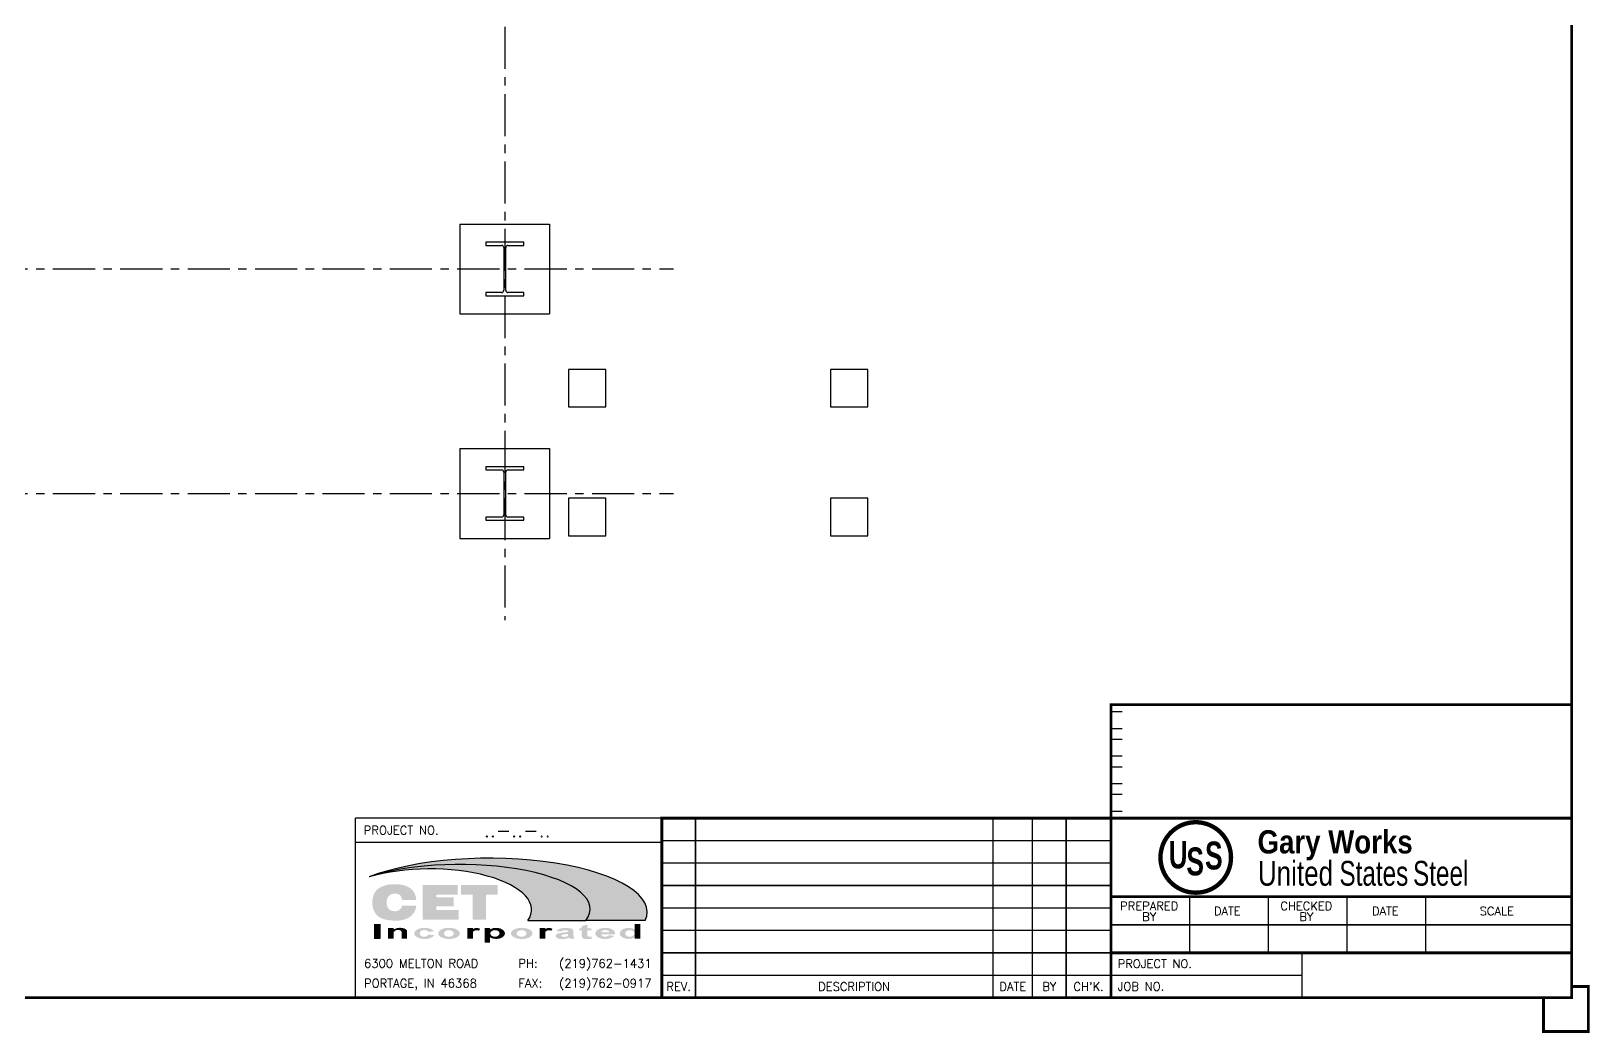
# Model space of a CAD drawing. Header units: inches. Extents: x 4 to 836, y 12 to 568.
# Drawn here: x 419.8 to 836.1, y 11.6 to 279.3 of the extents above; entities that cross this region are included whole.
import ezdxf
from ezdxf.enums import TextEntityAlignment as Align

# ---------------------------------------------------------------- set-up
doc = ezdxf.new("R2010")
doc.units = ezdxf.units.IN
doc.header["$LTSCALE"] = 9
doc.header["$MEASUREMENT"] = 0
doc.linetypes.add('CENTER', pattern=[2, 1.25, -0.25, 0.25, -0.25])
doc.layers.add('BORDER', color=7, linetype='Continuous')
doc.layers.add('CEN', color=9, linetype='CENTER')
doc.styles.add('BORDER1', font='romans.shx')
doc.styles.add('BORDER2', font='ROMANS', dxfattribs={"width": 0.8, "height": 0.12})
doc.styles.add('ROMAND', font='romand.shx', dxfattribs={"height": 4.5})
doc.styles.add('ROMANS', font='romans.shx', dxfattribs={"height": 3})
doc.styles.add('USSLOGO', font='sanss___.ttf')
doc.styles.add('USSLOGOBOLD', font='sanssb__.ttf')

# ---------------------------------------------------------------- blocks, each defined once
blk = doc.blocks.new('USS-GW_border')
at = {"layer": 'BORDER'}
h = blk.add_hatch(dxfattribs=at)
h.set_pattern_fill('DOTS,_O', color=30, scale=0.2170200878199261, angle=45)
h.set_pattern_definition([(45, (21.8006678514847, 1.061168282386351), (-0.0047955117422241, 0.0143865352266722), [0, -0.0135637554887454])])
edge = h.paths.add_edge_path()
edge.add_ellipse((22.25734781061389, 1.860263200070301), major_axis=(1.456011179258809, 0.0033329245651702), ratio=0.3427552719509969, start_angle=-5.2357526886793835, end_angle=160.0759800277217, ccw=False)
edge.add_line((23.66425142322104, 1.734586584520017), (24.32685440254387, 1.734586584520017))
edge.add_ellipse((22.58753382890532, 1.827022983955199), major_axis=(1.7602191065229, 0), ratio=0.3418059827241032, start_angle=356.9578708737749, end_angle=523.5324476662543)
h.paths.add_polyline_path([(22.28718207841729, 2.119485620657405), (22.28718207841728, 2.035665799887425), (22.41778421858611, 2.035665799887425), (22.41778421858611, 1.75667374594843), (22.54327611206921, 1.75667374594843), (22.54327611206921, 2.035665799887425), (22.67387825223802, 2.035665799887425), (22.67387825223802, 2.119485620657405)], flags=17)
h.paths.add_polyline_path([(22.22880646583364, 2.035665799887425), (22.22880646583364, 2.119485620657405), (21.86265433199225, 2.119485620657405), (21.86265433199225, 1.75667374594843), (22.24069979795707, 1.756673745948429), (22.24069979795707, 1.840493566718408), (21.98975544586263, 1.840493566718408), (21.98975544586263, 1.903228665385811), (22.18409674741789, 1.903228665385811), (22.18409674741789, 1.983552349081109), (21.98975544586263, 1.983552349081109), (21.98975544586263, 2.035665799887425)], flags=17)
h.paths.add_polyline_path([(21.60963070726023, 2.021211676193272), (21.61833046863442, 2.008334697701111), (21.62352159019583, 1.997581341592606), (21.62776772440722, 1.984737529361185), (21.62998008984312, 1.974154312376267), (21.76659983657933, 1.974154312376267), (21.76372316988252, 1.994687367785274), (21.75698945690471, 2.017907171291261), (21.74759668468187, 2.038230700086327), (21.73590231338899, 2.055901766432316), (21.7222452662004, 2.071148475911199), (21.706959985108, 2.084175669363919), (21.69038909615859, 2.095168534590956), (21.67289081312102, 2.104300533275845), (21.654808155722, 2.111735021201776), (21.63634871182694, 2.117619670965165), (21.61767772768815, 2.122103150204536), (21.59896108016159, 2.125335669513471), (21.58036677060853, 2.127468585918529), (21.56206392123077, 2.128654606598157), (21.54422197556892, 2.129047711823289), (21.52701468751529, 2.128803010740469), (21.5105918109788, 2.128047754893751), (21.49493506659822, 2.126791959160132), (21.4799648467182, 2.125015974262754), (21.46559560933659, 2.12269979560989), (21.45174042401183, 2.1198229351413), (21.43831112553832, 2.116364058624638), (21.4252187066498, 2.112300694202088), (21.41237766348481, 2.107610485307309), (21.39975397163905, 2.102270152005896), (21.38745619003618, 2.096231701338312), (21.37561368369066, 2.089437020265112), (21.36434979858939, 2.081827244314626), (21.3537842622015, 2.073343181170395), (21.34403244065764, 2.063923556295355), (21.33520547697843, 2.053502661475958), (21.32740581764409, 2.041999069619943), (21.32069180116606, 2.029353096650839), (21.31501961137117, 2.015763621491169), (21.31033856040585, 2.001543650315861), (21.306595035331, 1.987019469502917), (21.30372927306013, 1.972517728700628), (21.30167727943183, 1.958365018605194), (21.30037206830798, 1.944888646705512), (21.29975305588294, 1.932594739596218), (21.30052291027863, 1.920352592650371), (21.30223325761769, 1.906971242844825), (21.30486980896703, 1.892906504910465), (21.30841961603957, 1.878507307062359), (21.31286618194085, 1.864118464929143), (21.31818898759178, 1.850083378483619), (21.32436177118824, 1.836745362749363), (21.33135392896654, 1.824439648116277), (21.33914471199417, 1.813392648844259), (21.34770605157432, 1.803539960165504), (21.35699952791051, 1.7947723517823), (21.36698456673737, 1.786992996749822), (21.37761967706091, 1.780111427620354), (21.38886013153856, 1.774042185228386), (21.40065700528055, 1.768702777188441), (21.41295480248067, 1.764012753741723), (21.42569934308376, 1.759903788932235), (21.43889284950038, 1.7563435077462), (21.45256234985307, 1.753304888351497), (21.46673667045387, 1.750760319359683), (21.48144375116471, 1.748682258471753), (21.4967107829739, 1.747043059326172), (21.51256437001796, 1.745814860438829), (21.52902487040511, 1.744969826923762), (21.54606502202262, 1.744517419494177), (21.56355994914523, 1.744613884653117), (21.58138361763345, 1.745449928833682), (21.59941566494332, 1.74721469178772), (21.61753658919868, 1.750095889942302), (21.6356290066665, 1.754280119998886), (21.653578922019, 1.7599536983959), (21.67127661319102, 1.767304152546622), (21.68856666550815, 1.776496159054969), (21.70510596133384, 1.787596110430668), (21.72050713432398, 1.800643227005987), (21.73439192002855, 1.815679191770601), (21.74639164008225, 1.832754100738315), (21.75614331940995, 1.851932624311882), (21.76328119307583, 1.873296968584323), (21.7663790267657, 1.890967271382217), (21.62935485271733, 1.890967271382217), (21.62609865881388, 1.880814212520681), (21.61655964854584, 1.864074463935824), (21.604360175818, 1.850160317971668), (21.59023665291416, 1.839488858136902), (21.57513133422919, 1.832540806221519), (21.55942382750735, 1.828850355684089), (21.5437892438938, 1.827769768689906), (21.52858282970858, 1.828582125446604), (21.51373676585282, 1.830708419527745), (21.5002413631044, 1.83394589348621), (21.48780593821327, 1.838529463706445), (21.47668116369079, 1.844626689778945), (21.46725522476773, 1.852282539774005), (21.45940478894173, 1.861407227156423), (21.45306589501011, 1.871563260820365), (21.44798975024319, 1.88249461036636), (21.44389371091774, 1.89413731482251), (21.44083612879637, 1.906158465836612), (21.43880592331119, 1.918735247775941), (21.43785406677492, 1.931874611734695), (21.43803986675711, 1.945640006937582), (21.43951102097719, 1.959658851629182), (21.44246652525004, 1.973660624887288), (21.44710528702551, 1.98726156625482), (21.45355974783162, 1.999984833034479), (21.46177325899048, 2.011682185932134), (21.47135284432662, 2.021878081540186), (21.48198876668229, 2.030241851159946), (21.49321375683339, 2.036368352974825), (21.50497098658824, 2.040534878815528), (21.51692935296364, 2.043103030594126), (21.52908395635403, 2.044541908946595), (21.54202301301417, 2.045274491552426), (21.5545487214982, 2.044983525046698), (21.56761254861718, 2.043152812504619), (21.58130097561183, 2.039195348683557), (21.59581714294735, 2.032357200978618)], flags=17)
h = blk.add_hatch(color=7, dxfattribs=at)
edge = h.paths.add_edge_path()
edge.add_ellipse((22.25734781061389, 1.860263200070301), major_axis=(1.456011179258809, 0.0033329245651702), ratio=0.3427552719509969, start_angle=-5.235752688679442, end_angle=160.0759800277217)
edge.add_ellipse((21.93039423208935, 1.855335218453945), major_axis=(-1.131411182812032, 0), ratio=0.4020102063356733, start_angle=173.6833057680166, end_angle=331.55563110578277, ccw=False)
edge.add_line((23.02120762918943, 1.734586584520017), (23.66425142322103, 1.734586584520015))
h = blk.add_hatch(color=7, dxfattribs=at)
h.paths.add_polyline_path([(21.52668821346963, 2.13965046956265), (21.5099085923738, 2.138878807734086), (21.49386173307325, 2.137591721673425), (21.47846162993796, 2.135764737781037), (21.46362821168473, 2.133373737772144), (21.44928279546977, 2.130395086830499), (21.43534793321321, 2.126805996311943), (21.42174701889603, 2.122584815197803), (21.40839994309432, 2.117709777177908), (21.39524526389668, 2.112144814705207), (21.38235954394271, 2.105817674837955), (21.36986868675087, 2.098651000109373), (21.3579046148672, 2.090568184484786), (21.34660286935558, 2.081492949774471), (21.33610335261822, 2.071351100009203), (21.32655019016752, 2.060072872896322), (21.31809620405616, 2.047604225021765), (21.31087187812561, 2.033997074855153), (21.30484406618162, 2.019555597464172), (21.29992004753029, 2.004597545563596), (21.29601002656323, 1.989427391665147), (21.29303035781943, 1.974349245009871), (21.29090162691288, 1.959667273791531), (21.2895474114342, 1.945684929410648), (21.28888488664155, 1.93252684416227), (21.28971520870955, 1.919323146390521), (21.29150984978357, 1.905282302499688), (21.29426097345303, 1.89060637614413), (21.29795940266135, 1.875604317494167), (21.30259950895932, 1.860589189306549), (21.30817968608232, 1.845875469994014), (21.31470407049078, 1.83177772291829), (21.32218114060472, 1.818618596074844), (21.33059366253126, 1.806689997464379), (21.33986829221482, 1.796016429615853), (21.34992617921773, 1.786527664463374), (21.36069062757121, 1.778141070588024), (21.37208585803516, 1.770767657073894), (21.38403932771803, 1.764313424722821), (21.39648269127541, 1.758681407556636), (21.40935417427946, 1.75377259697043), (21.42261918495882, 1.749495827506832), (21.43630072270706, 1.745803850567336), (21.4504254796135, 1.74266403132202), (21.4650183495779, 1.740044324497343), (21.48010511295009, 1.737912615730282), (21.49571229895363, 1.736236894720353), (21.5118670236637, 1.734985366289655), (21.52860264918403, 1.734126208662138), (21.54595091428734, 1.733665620974938), (21.56384419715223, 1.733764282624877), (21.58216679081979, 1.734623729591065), (21.60079731673558, 1.736447064533876), (21.61961353567732, 1.739438813438467), (21.63849109027963, 1.743804622015583), (21.6573022347719, 1.749750416239035), (21.67591495012095, 1.757480911107761), (21.69415157104507, 1.767176147140035), (21.71165677979471, 1.778924347788356), (21.72802816847007, 1.792793383392587), (21.74285422727744, 1.808848661635214), (21.75571386033825, 1.827147177174645), (21.7661802684839, 1.847731350280289), (21.77382944240632, 1.870626065531301), (21.77818243517241, 1.895455900814336), (21.77929784217594, 1.901818275773214), (21.62143949477976, 1.901818275773214), (21.61742983892761, 1.889315865570283), (21.61393219682871, 1.881380442035866), (21.60973313493146, 1.874011622999416), (21.60491808041692, 1.867256081651842), (21.59957464544267, 1.86116161053492), (21.59379292270249, 1.855776081381171), (21.58766552299143, 1.851146337063607), (21.58128236565391, 1.84731399533995), (21.57470220054048, 1.84428729131778), (21.56794487913753, 1.841998834430978), (21.56104099023683, 1.840376778113881), (21.5540322684794, 1.839354607770325), (21.54696623185532, 1.838866237407221), (21.5398945139296, 1.838844310119984), (21.53287111135247, 1.839219514193016), (21.52595662669078, 1.839919988909315), (21.5192301060934, 1.840883379682242), (21.51275292934766, 1.842103307973172), (21.50655942622913, 1.843589095795268), (21.50067786453373, 1.845349641394985), (21.4951355364763, 1.847392486738613), (21.48995797814066, 1.849723874789113), (21.4851679519708, 1.852349174959613), (21.48077994462635, 1.855276836294162), (21.47677988334482, 1.858525729522993), (21.47312433194711, 1.862098520100037), (21.46978296387698, 1.865982245761268), (21.46673348960338, 1.870159022500295), (21.46395646152777, 1.874608314589023), (21.46143394832196, 1.879306758658972), (21.45914846035175, 1.884228499277651), (21.45708335159508, 1.889342992674762), (21.45522952378186, 1.894612368192618), (21.45359440357379, 1.90001821832131), (21.45218515500006, 1.905558802105667), (21.45100806998441, 1.911235327013806), (21.45006959455199, 1.917049024669168), (21.44937633046017, 1.923001119328773), (21.4489350302928, 1.929092797321358), (21.44875261902595, 1.935324070213982), (21.4488384379561, 1.941682152037174), (21.44921095849397, 1.948122366598243), (21.44989030450955, 1.954595954583822), (21.45089591649291, 1.961055434749461), (21.45224647093997, 1.967453719236615), (21.45395982991004, 1.973744323074825), (21.45605304919811, 1.979881683470699), (21.45854398241722, 1.985825112228186), (21.46144769633998, 1.99154901822138), (21.46474272909108, 1.997028470039587), (21.46839096245727, 2.002224137557612), (21.4723511028729, 2.007093599025684), (21.47658047193198, 2.011595067920289), (21.48103499140987, 2.015687674289841), (21.48566916893427, 2.019331852189501), (21.49044022721167, 2.0224925895144), (21.49533035960346, 2.025161581163382), (21.50035195381042, 2.027385765714267), (21.50551015084516, 2.029213727035498), (21.51080323680965, 2.030688986860193), (21.51622603812691, 2.031853575434479), (21.52177028744207, 2.032749333327761), (21.52742538500688, 2.033418791409257), (21.53317066464062, 2.033904907499715), (21.53895465002779, 2.034232384780193), (21.54474241032737, 2.034357389529965), (21.55053933338601, 2.034222729646376), (21.55636173637139, 2.033772423459237), (21.5622286972934, 2.032950250994308), (21.56816204961785, 2.03169855246994), (21.5741856758967, 2.029957060691566), (21.58031031655109, 2.02766732487087), (21.58646928036941, 2.024766014674744), (21.59250649062544, 2.021085768168692), (21.59831592093153, 2.01639840812179), (21.60381342938253, 2.010439033046231), (21.6088997519328, 2.002910497116693), (21.61344149199482, 1.993502328253518), (21.61727213124506, 1.981915315500947), (21.62116287280118, 1.963303307985271), (21.77907703236231, 1.963303307985271), (21.77821146250602, 1.969481567649253), (21.77436135023496, 1.996962877416629), (21.76718297413952, 2.021716008857981), (21.75710068488158, 2.043531474110688), (21.74451379012763, 2.062551209906349), (21.72984013454486, 2.078932859656452), (21.71350204398286, 2.09285733151357), (21.69591366023636, 2.104525186670697), (21.67747353737804, 2.114148712437756), (21.65852527206148, 2.121939085644789), (21.63926728695683, 2.128078300787655), (21.61987019488623, 2.132736140939851), (21.60050397806803, 2.136080846219843), (21.58133649421541, 2.138279510313084), (21.56253448020089, 2.139497876753177), (21.54426435155829, 2.139900415981202)])
h.paths.add_polyline_path([(21.5270146875153, 2.128803010740469), (21.54422197556892, 2.129047711823289), (21.56206392123078, 2.128654606598157), (21.58036677060854, 2.127468585918529), (21.59896108016162, 2.125335669513468), (21.61767772768816, 2.122103150204537), (21.63634871182694, 2.117619670965164), (21.654808155722, 2.111735021201779), (21.67289081312103, 2.104300533275845), (21.6903890961586, 2.095168534590956), (21.70695998510803, 2.084175669363914), (21.72224526620041, 2.071148475911195), (21.735902313389, 2.055901766432305), (21.74759668468187, 2.038230700086326), (21.75698945690472, 2.017907171291255), (21.76372316988253, 1.994687367785268), (21.76659983657933, 1.974154312376267), (21.62998008984312, 1.974154312376267), (21.62776772440722, 1.984737529361173), (21.62352159019583, 1.997581341592593), (21.61833046863442, 2.0083346977011), (21.61234541970738, 2.017193486234858), (21.60575062513503, 2.024342334618282), (21.59876439917956, 2.029979196530182), (21.59162017824368, 2.034334269986768), (21.58452951424763, 2.037674477261198), (21.57759742428059, 2.040266083137457), (21.5707923729768, 2.042233492858513), (21.5641037721108, 2.043644518426557), (21.55753417558795, 2.044565155437537), (21.55108408822749, 2.045064006900295), (21.54475125939269, 2.045211115631093), (21.5385306776047, 2.045076762750249), (21.53240640206346, 2.044730018945608), (21.52632982971802, 2.044215871718623), (21.52026643778925, 2.043498079199308), (21.51422017006921, 2.04252121258902), (21.50820503678268, 2.041229416137619), (21.50223738054766, 2.039566143795128), (21.49633663776001, 2.037475039188294), (21.49052570449472, 2.03490123743088), (21.48483433173723, 2.031794935771943), (21.47930854087815, 2.028134202156399), (21.47400025383625, 2.0239599247962), (21.46894544559222, 2.019315800885901), (21.46417737604811, 2.014240973780339), (21.45973071925353, 2.008773282827397), (21.4556415490767, 2.002949650803109), (21.45194732422631, 1.996806365257186), (21.44868867876332, 1.990382805364037), (21.4459023946795, 1.983734662080511), (21.44357974898551, 1.97692461892016), (21.44169429712518, 1.970002175394581), (21.44021879672431, 1.963011956417386), (21.43912681167314, 1.955997664726401), (21.43839272029834, 1.949002400169983), (21.43799166492083, 1.942068869211442), (21.43789947124142, 1.935238500244707), (21.43809550797897, 1.928541773503764), (21.43857079564738, 1.921980934320014), (21.43931913391746, 1.915555994281088), (21.44033415006779, 1.909268139735852), (21.44160932055052, 1.903118594961273), (21.44313796608545, 1.897108591601612), (21.44491325329115, 1.891239337144408), (21.44692922089147, 1.885509090655187), (21.44919028768984, 1.879909283297299), (21.45172481734551, 1.87445123769909), (21.45456374321268, 1.869163442029704), (21.45773715503362, 1.864079072795798), (21.46127470085623, 1.859233798568432), (21.46520451245844, 1.854666115558652), (21.46955187968532, 1.850417171699474), (21.47433405535713, 1.846533036666119), (21.47953850253736, 1.843060649867018), (21.48511532717187, 1.840004124047604), (21.49102651449471, 1.837342392282282), (21.49724232552465, 1.835051308014482), (21.50373579492013, 1.833107598237527), (21.5104817134706, 1.831489288948043), (21.51745584754659, 1.830175762422832), (21.52464002549834, 1.829146824705398), (21.53203437544454, 1.828397737038823), (21.53962169089253, 1.827992407623598), (21.54735757152436, 1.828016394281216), (21.55519101110548, 1.828557803834569), (21.56306864031606, 1.829706697917578), (21.57093297426145, 1.831554409075641), (21.57872074469783, 1.834191841251091), (21.58635753753219, 1.837704566416763), (21.59374615438763, 1.842140569347284), (21.6007801073373, 1.847455287699989), (21.60737203096971, 1.853595498584704), (21.61343725132406, 1.860513204226375), (21.61888857633818, 1.868161435709687), (21.62363633341377, 1.876493144928369), (21.62758866497597, 1.885460164425387), (21.62935485271733, 1.890967271382217), (21.76637902676571, 1.890967271382217), (21.76328119307584, 1.87329696858431), (21.75614331940995, 1.851932624311894), (21.74639164008225, 1.832754100738321), (21.73439192002855, 1.815679191770597), (21.72050713432397, 1.800643227005961), (21.70510596133384, 1.787596110430666), (21.68856666550815, 1.776496159054973), (21.67127661319101, 1.76730415254662), (21.65357892201902, 1.759953698395901), (21.6356290066665, 1.754280119998886), (21.61753658919866, 1.750095889942299), (21.59941566494331, 1.747214691787719), (21.58138361763345, 1.745449928833682), (21.56355994914523, 1.744613884653117), (21.54606502202261, 1.744517419494177), (21.52902487040509, 1.744969826923762), (21.51256437001795, 1.745814860438829), (21.49671078297389, 1.747043059326173), (21.4814437511647, 1.748682258471755), (21.46673667045385, 1.750760319359683), (21.45256234985311, 1.753304888351495), (21.43889284950039, 1.756343507746198), (21.42569934308375, 1.75990378893224), (21.41295480248068, 1.764012753741717), (21.40065700528056, 1.768702777188442), (21.38886013153856, 1.774042185228388), (21.37761967706092, 1.780111427620361), (21.36698456673737, 1.786992996749808), (21.35699952791051, 1.794772351782278), (21.34770605157431, 1.803539960165504), (21.33914471199418, 1.813392648844253), (21.33135392896654, 1.824439648116269), (21.32436177118825, 1.836745362749338), (21.31818898759177, 1.850083378483607), (21.31286618194085, 1.864118464929154), (21.3084196160396, 1.878507307062296), (21.30486980896705, 1.892906504910446), (21.3022332576177, 1.906971242844775), (21.30052291027862, 1.920352592650343), (21.29975305588294, 1.932594739596172), (21.30037206830797, 1.944888646705408), (21.30167727943181, 1.958365018605221), (21.30372927306015, 1.972517728700641), (21.30659503533097, 1.987019469502779), (21.31033856040585, 2.001543650315905), (21.31501961137118, 2.015763621491159), (21.32069180116605, 2.029353096650827), (21.32740581764409, 2.041999069619946), (21.33520547697843, 2.053502661475938), (21.34403244065765, 2.063923556295372), (21.3537842622015, 2.073343181170415), (21.36434979858941, 2.08182724431464), (21.37561368369067, 2.089437020265099), (21.38745619003614, 2.096231701338308), (21.39975397163906, 2.102270152005897), (21.41237766348481, 2.107610485307317), (21.4252187066498, 2.112300694202084), (21.43831112553829, 2.116364058624627), (21.45174042401182, 2.1198229351413), (21.46559560933659, 2.12269979560989), (21.47996484671819, 2.125015974262753), (21.49493506659822, 2.126791959160132), (21.5105918109788, 2.128047754893751)], flags=16)
h = blk.add_hatch(color=7, dxfattribs=at)
h.paths.add_polyline_path([(22.23965747022463, 2.024814795496427), (22.23965747022463, 2.130336625048399), (21.85180332760126, 2.130336625048399), (21.85180332760126, 1.745822741557432), (22.25155080234806, 1.745822741557431), (22.25155080234806, 1.851344571109405), (22.00060645025363, 1.851344571109404), (22.00060645025363, 1.892377660994814), (22.19494775180889, 1.892377660994814), (22.19494775180889, 1.994403353472106), (22.00060645025364, 1.994403353472106), (22.00060645025363, 2.024814795496427)])
h.paths.add_polyline_path([(21.98975544586263, 2.035665799887425), (21.98975544586264, 1.983552349081109), (22.1840967474179, 1.983552349081109), (22.18409674741789, 1.903228665385811), (21.98975544586263, 1.903228665385811), (21.98975544586263, 1.840493566718408), (22.24069979795707, 1.840493566718408), (22.24069979795707, 1.75667374594843), (21.86265433199225, 1.756673745948429), (21.86265433199225, 2.119485620657405), (22.22880646583364, 2.119485620657405), (22.22880646583364, 2.035665799887425)], flags=16)
h = blk.add_hatch(color=7, dxfattribs=at)
h.paths.add_polyline_path([(22.4069332141951, 2.024814795496427), (22.40693321419511, 1.745822741557431), (22.5541271164602, 1.745822741557431), (22.5541271164602, 2.024814795496427), (22.68472925662901, 2.024814795496427), (22.68472925662901, 2.130336625048399), (22.27633107402629, 2.130336625048399), (22.27633107402629, 2.024814795496427)])
h.paths.add_polyline_path([(22.28718207841729, 2.035665799887425), (22.28718207841729, 2.119485620657405), (22.67387825223801, 2.119485620657405), (22.67387825223802, 2.035665799887425), (22.54327611206921, 2.035665799887425), (22.54327611206921, 1.75667374594843), (22.41778421858611, 1.756673745948429), (22.41778421858611, 2.035665799887425)], flags=16)
h = blk.add_hatch(color=7, dxfattribs=at)
h.dxf.hatch_style = 1
edge = h.paths.add_edge_path()
edge.add_line((21.61490253771976, 1.532904496956303), (21.67641182292606, 1.532904496956303))
edge.add_line((21.67641182292606, 1.532904496956303), (21.67641182292606, 1.61628669066689))
edge.add_ellipse((21.58701038812564, 1.616286690666889), major_axis=(0.0894014348004163, 0), ratio=0.4420307796286254, start_angle=0, end_angle=41.76731606494763)
edge.add_arc((21.59870553914033, 1.505857184508639), 0.1485032332385697, 79.14666232531664, 122.0283828850357)
edge.add_line((21.51994843825094, 1.631756069896117), (21.5246319423563, 1.599364252783085))
edge.add_arc((21.57214185136636, 1.577891993101948), 0.0521368333326684, 89.03973170543122, 155.6792539130458, ccw=False)
edge.add_ellipse((21.57532229163205, 1.609746757081861), major_axis=(-0.0395802460877121, 1e-16), ratio=0.5131161989593587, start_angle=180.0000000000002, end_angle=276.49068306751036, ccw=False)
edge.add_line((21.61490253771976, 1.609746757081861), (21.61490253771976, 1.532904496956304))
h = blk.add_hatch(color=7, dxfattribs=at)
h.dxf.hatch_style = 1
edge = h.paths.add_edge_path()
edge.add_ellipse((22.14386553248015, 1.59169081431415), major_axis=(-0.1200320744988034, 0), ratio=0.5164906499494111, start_angle=0, end_angle=360)
edge = h.paths.add_edge_path(flags=16)
edge.add_ellipse((22.14157211730314, 1.591111417181209), major_axis=(-0.0552176230434574, 0), ratio=0.6663033454477487, start_angle=0, end_angle=360)
edge = h.paths.add_edge_path()
edge.add_ellipse((21.86686090551275, 1.592137120446059), major_axis=(-0.0495299220212553, 0), ratio=0.781838147381472, start_angle=202.7672418364374, end_angle=522.1632484384988, ccw=False)
edge.add_line((21.91050084906779, 1.610452311132323), (21.9777104536165, 1.614985709762233))
edge.add_ellipse((21.87095029456819, 1.59169081431415), major_axis=(-0.1152021288853192, 0), ratio=0.5381449524633175, start_angle=192.3089224857969, end_angle=530.2375981473728)
edge.add_line((21.98068058323103, 1.572811248582144), (21.91266345500756, 1.57739911601522))
h = blk.add_hatch(color=7, dxfattribs=at)
h.dxf.hatch_style = 1
edge = h.paths.add_edge_path()
edge.add_ellipse((22.66790951433627, 1.59169081431415), major_axis=(-0.0982619433874894, 0), ratio=0.6309201918405809, start_angle=3.365536123201454, end_angle=356.6344638767985)
edge.add_line((22.5700716539962, 1.597444398369952), (22.5700716539962, 1.585937230258342))
edge = h.paths.add_edge_path(flags=16)
edge.add_ellipse((22.65449097613338, 1.591111417181209), major_axis=(-0.051594762825677, 0), ratio=0.7130895646489602, start_angle=0, end_angle=360)
h = blk.add_hatch(color=7, dxfattribs=at)
h.dxf.hatch_style = 1
edge = h.paths.add_edge_path()
edge.add_ellipse((22.95241485903034, 1.59169081431415), major_axis=(-0.1200320744988034, 0), ratio=0.5164906499494111, start_angle=0, end_angle=360)
edge = h.paths.add_edge_path(flags=16)
edge.add_ellipse((22.95012144385332, 1.591111417181209), major_axis=(-0.0552176230434574, 0), ratio=0.6663033454477487, start_angle=0, end_angle=360)
h = blk.add_hatch(color=7, dxfattribs=at)
h.dxf.hatch_style = 1
edge = h.paths.add_edge_path()
edge.add_ellipse((24.14175700778216, 1.59169081431415), major_axis=(0.0982619433874894, 0), ratio=0.6309201918405809, start_angle=0, end_angle=360, ccw=False)
edge = h.paths.add_edge_path(flags=16)
edge.add_ellipse((24.15670348766915, 1.591111417181209), major_axis=(0.051594762825677, 0), ratio=0.7130895646489602, start_angle=0, end_angle=360, ccw=False)
h.paths.add_polyline_path([(23.6834760000437, 1.648947851019946), (23.6834760000437, 1.690807577533552), (23.62063856663481, 1.671391393393459), (23.62063856663481, 1.648947851019946), (23.59268473883108, 1.648947851019946), (23.59268473883108, 1.624196712215361), (23.62063856663481, 1.624196712215361), (23.62063856663481, 1.570608489840596), (23.62112186439372, 1.565376207460168), (23.6216557407724, 1.560655945447421), (23.62228726891844, 1.556410754707849), (23.62306352197939, 1.552603686146927), (23.62403157310285, 1.549197790670128), (23.62523849543636, 1.546156119182933), (23.62673136212752, 1.54344172259081), (23.62855724632387, 1.54101765179925), (23.63075734522602, 1.538850661985932), (23.63334935224658, 1.53692232541742), (23.6363450848512, 1.535217918632477), (23.63975636050552, 1.533722718169884), (23.64359499667517, 1.5324220005684), (23.64787281082579, 1.531301042366808), (23.65260162042304, 1.530345120103866), (23.65779324293253, 1.529539510318358), (23.66349018495378, 1.528880505375104), (23.66985770962168, 1.528408460943195), (23.67709176920499, 1.528174748517766), (23.68538831597246, 1.528230739593961), (23.69494330219286, 1.528627805666921), (23.70595268013493, 1.529417318231794), (23.71861240206744, 1.53065064878372), (23.73311842025913, 1.532379168817836), (23.7289658743116, 1.557089622942902), (23.72246881694499, 1.555827984195929), (23.71668192621848, 1.555005458498975), (23.7115476209276, 1.55457678573405), (23.70700831986785, 1.554496705783172), (23.70300644183478, 1.554719958528364), (23.6994844056239, 1.555201283851636), (23.69638463003072, 1.555895421635012), (23.69364953385078, 1.556757111760505), (23.69123225564775, 1.557779859907296), (23.68912881305791, 1.559112234943231), (23.68734594348568, 1.560941571533335), (23.6858903843355, 1.563455204342603), (23.68476887301178, 1.566840468036063), (23.68398814691896, 1.571284697278718), (23.68355494346145, 1.576975226735601), (23.6834760000437, 1.584099391071684), (23.6834760000437, 1.624196712215361), (23.72812257486058, 1.624196712215361), (23.72812257486058, 1.648947851019946)])
h.paths.add_polyline_path([(23.46684681730343, 1.608757388463184), (23.46411317213371, 1.607881479620352), (23.46105074995552, 1.607339016042292), (23.45872401377557, 1.606994706242639), (23.45605789518136, 1.606638674339743), (23.4530763844417, 1.606264100191075), (23.44981210833022, 1.605867786852437), (23.44629769362059, 1.605446537379632), (23.44256576708649, 1.604997154828467), (23.4386489555016, 1.60451644225473), (23.43457988563956, 1.604001202714243), (23.43039118427405, 1.603448239262786), (23.42610801453805, 1.60285488778022), (23.42172568500163, 1.6022206154425), (23.41723204059405, 1.601545422249611), (23.41261492624482, 1.600829308201582), (23.40786218688322, 1.600072273298393), (23.40296166743849, 1.599274317540038), (23.39790121284028, 1.598435440926558), (23.39266866801757, 1.59755564345789), (23.38726723167461, 1.596631621632729), (23.38176151761349, 1.595646857944244), (23.37623149341105, 1.594581531384274), (23.37075712664416, 1.593415820944651), (23.36541838488966, 1.592129905617208), (23.36029523572435, 1.590703964393786), (23.35546764672509, 1.589118176266217), (23.3510155854687, 1.587352720226336), (23.34700473199029, 1.585395128222981), (23.34344361615808, 1.583262344033014), (23.34032648029849, 1.580978664390292), (23.33764756673802, 1.578568386028681), (23.33540111780314, 1.576055805682051), (23.33358137582029, 1.573465220084257), (23.33218258311596, 1.570820925969166), (23.33119898201661, 1.568147220070636), (23.33062556121439, 1.565466480956658), (23.33046029486421, 1.56279341453168), (23.33070190348662, 1.56014080853428), (23.33134910760221, 1.55752145070303), (23.33240062773156, 1.554948128776505), (23.33385518439525, 1.552433630493285), (23.33571149811386, 1.549990743591938), (23.33796828940794, 1.54763225581104), (23.34061692178334, 1.545370102377715), (23.34361933068693, 1.543212808473309), (23.34693009455077, 1.541168046767717), (23.350503791807, 1.53924348993083), (23.35429500088768, 1.537446810632555), (23.35825830022494, 1.535785681542773), (23.36234826825089, 1.534267775331384), (23.3665194833976, 1.532900764668287), (23.37073057578205, 1.531690297487594), (23.37495638226048, 1.530633922780276), (23.37917579137409, 1.529727164801534), (23.38336769166396, 1.528965547806563), (23.38751097167126, 1.528344596050551), (23.39158451993709, 1.527859833788699), (23.39556722500262, 1.527506785276198), (23.39943797540895, 1.527280974768244), (23.40318717503892, 1.527177819969231), (23.40685128914211, 1.527192312380394), (23.41047829830978, 1.527319336952151), (23.4141161831332, 1.527553778634936), (23.41781292420362, 1.527890522379173), (23.42161650211232, 1.5283244531353), (23.42557489745055, 1.528850455853732), (23.4297360908096, 1.529463415484912), (23.43414827597888, 1.530173988512675), (23.43886049954059, 1.531055917554517), (23.44392202127504, 1.532198716761357), (23.44938210096259, 1.533691900284103), (23.4552899983836, 1.535624982273666), (23.46169497331839, 1.53808747688096), (23.46864628554731, 1.541168898256898), (23.47619319485071, 1.544958760552392), (23.48581189553572, 1.53120937034098), (23.54497810772209, 1.53120937034098), (23.54032378226568, 1.536406366905874), (23.53660859546369, 1.541266086392953), (23.53372762998733, 1.545896265622954), (23.5315759685078, 1.550404641416618), (23.53004869369631, 1.554898950594658), (23.52904088822405, 1.559486929977825), (23.52844763476223, 1.56427631638684), (23.52816401598206, 1.569374846642424), (23.52809289803037, 1.574852107438499), (23.52816828095649, 1.580625084961358), (23.52833194828538, 1.586572615270557), (23.52852568354201, 1.592573534425467), (23.52869127025134, 1.598506678485766), (23.52877049193833, 1.604250883510857), (23.52870513212794, 1.609684985560221), (23.52843697434515, 1.614687820693414), (23.52791889097688, 1.619165771913773), (23.52714810985807, 1.623135410000354), (23.52613294768561, 1.626640852676068), (23.52488172115638, 1.629726217663845), (23.52340274696731, 1.632435622686589), (23.52170434181529, 1.634813185467233), (23.51979482239721, 1.636903023728693), (23.51768250540996, 1.638749255193899), (23.51536877700734, 1.640391735012606), (23.51282730117069, 1.64185326804196), (23.51002481133825, 1.643152396565949), (23.50692804094822, 1.64430766286857), (23.50350372343883, 1.645337609233795), (23.49971859224833, 1.646260777945621), (23.49553938081494, 1.647095711288041), (23.49093282257686, 1.647860951545037), (23.48588004515081, 1.64857056527171), (23.48041975286726, 1.649220716107646), (23.47460504423518, 1.64980309196353), (23.46848901776353, 1.650309380750055), (23.46212477196127, 1.650731270377916), (23.45556540533735, 1.65106044875781), (23.44886401640071, 1.651288603800424), (23.44207370366031, 1.651407423416453), (23.43524031521753, 1.651406304392674), (23.42838069754337, 1.651265479020203), (23.42150444670124, 1.650962888466247), (23.41462115875454, 1.650476473897998), (23.40774042976668, 1.649784176482658), (23.40087185580109, 1.648863937387435), (23.39402503292115, 1.647693697779525), (23.38720955719029, 1.646251398826128), (23.38044280819595, 1.644505284301509), (23.37377329962158, 1.642384808408164), (23.36725732867474, 1.639809727955651), (23.36095119256293, 1.63669979975353), (23.35491118849364, 1.632974780611361), (23.34919361367441, 1.628554427338701), (23.34385476531275, 1.623358496745114), (23.33895094061616, 1.617306745640156), (23.39397885769941, 1.61239624913608), (23.39906063665099, 1.61755312305483), (23.40441686455169, 1.62136472566605), (23.40995349950265, 1.624020315666885), (23.41557649960498, 1.62570915175446), (23.42119182295983, 1.626620492625916), (23.4267054276683, 1.62694359697839), (23.43202327183153, 1.626867723509011), (23.43705131355063, 1.626582130914923), (23.4417117176876, 1.626241444401181), (23.4459914761479, 1.625861755204534), (23.44989378759777, 1.625424521069659), (23.45342185070355, 1.624911199741221), (23.45657886413152, 1.624303248963906), (23.45936802654798, 1.62358212648238), (23.46179253661921, 1.622729290041315), (23.46483167730401, 1.621251608814291), (23.46757337669415, 1.618677562955722), (23.46909925770562, 1.615844574173245), (23.4695535396927, 1.61311322439239), (23.46898225576244, 1.610324125480106)])
h.paths.add_polyline_path([(23.46833494729112, 1.586536955371173), (23.46865039172534, 1.579721028557004), (23.4681869520528, 1.574147752129487), (23.46704090925332, 1.569663353267635), (23.4653085443067, 1.566114059150445), (23.46308613819274, 1.563346096956922), (23.46046997189122, 1.561205693866068), (23.45755632638198, 1.559539077056892), (23.45444148264478, 1.558192473708387), (23.45120988645058, 1.557036834009856), (23.44789864273491, 1.556042000191725), (23.44453302122441, 1.555202537494718), (23.44113829164577, 1.554513011159563), (23.43773972372564, 1.553967986426981), (23.43436258719069, 1.553562028537691), (23.43103215176757, 1.55328970273242), (23.42777368718297, 1.553145574251889), (23.42460995751499, 1.553123409091218), (23.42155370424755, 1.553213776263119), (23.41861516321606, 1.553406445534685), (23.41580457025589, 1.553691186673028), (23.41313216120241, 1.554057769445246), (23.41060817189101, 1.55449596361845), (23.40824283815708, 1.554995538959738), (23.406046395836, 1.555546265236215), (23.40298879226534, 1.556446800841013), (23.3996331548877, 1.557854191619273), (23.39687204138306, 1.559568196475254), (23.39462533898375, 1.561684791581919), (23.39282874591719, 1.564334051660799), (23.39202711954234, 1.567268816920321), (23.39282202625444, 1.570399590142905), (23.39504797836224, 1.572706682086549), (23.39725721555282, 1.574260713295723), (23.40027103289791, 1.575775102412137), (23.40435577577799, 1.577260719078542), (23.40981468130017, 1.578734826826092), (23.41695098657156, 1.58021468918593), (23.42606792869925, 1.58171756968921), (23.43746874479034, 1.583260731867077), (23.45145667195194, 1.584861439250684)], flags=16)
h = blk.add_hatch(color=7, dxfattribs=at)
h.dxf.hatch_style = 1
edge = h.paths.add_edge_path()
edge.add_ellipse((23.88184378107487, 1.59169081431415), major_axis=(-0.110294710333274, 0), ratio=0.5620890066743316, start_angle=175.051794471887, end_angle=525.226068149607)
edge.add_line((23.98169434583378, 1.565357752135379), (23.92390228469654, 1.570261916591332))
edge.add_ellipse((23.88280599898195, 1.59169081431415), major_axis=(0.050056009215653, 0), ratio=0.7498402082660571, start_angle=191.0233419659102, end_angle=332.46104492406084, ccw=False)
edge.add_line((23.83435822352652, 1.58225303603019), (23.99085295900988, 1.58225303603019))
edge = h.paths.add_edge_path(flags=16)
edge.add_ellipse((23.88280599898195, 1.59169081431415), major_axis=(0.050056009215653, 0), ratio=0.7498402082660571, start_angle=13.12174647178108, end_angle=166.8782535282189, ccw=False)
edge.add_line((23.93060550342883, 1.602833233758197), (23.83500649453506, 1.602833233758197))
for p, q in [((29.51131238656988, 4.062387891550525), (29.63631238656987, 4.062387891550525)), ((29.51131238656988, 3.874887891550525), (29.63631238656987, 3.874887891550525)), ((29.51131238656988, 3.755062891550526), (29.63631238656987, 3.755062891550526)), ((29.51131238656988, 3.567562891550526), (29.63631238656987, 3.567562891550526)), ((29.51131238656988, 3.447737891550524), (29.63631238656987, 3.447737891550524)), ((29.51131238656988, 3.260237891550524), (29.63631238656987, 3.260237891550524)), ((29.51131238656988, 3.140412891550528), (29.63631238656988, 3.140412891550528)), ((29.51131238656988, 2.952912891550528), (29.63631238656988, 2.952912891550528)), ((24.51131238656987, 2.874887891550525), (21.10196445689355, 2.874887891550525)), ((21.10196445689355, 0.8748878915505252), (21.10196445689355, 2.874887891550525)), ((21.10196445689355, 2.607216443082093), (24.51131238656987, 2.607216443082093))]:
    blk.add_line(p, q, dxfattribs=at)
at = {"layer": 'BORDER', "color": 7}
for p, q in [((21.37235725068865, 1.694776499247329), (21.37235725068865, 1.534922147911466)), ((21.37235725068865, 1.694776499247329), (21.37235725068865, 1.534922147911466)), ((23.02120762918943, 1.734586584520017), (23.66425142322103, 1.734586584520015)), ((21.37235725068865, 1.534922147911466), (21.30951981727976, 1.534922147911466)), ((21.37235725068865, 1.534922147911466), (21.30951981727976, 1.534922147911466))]:
    blk.add_line(p, q, dxfattribs=at)
at = {"layer": 'BORDER', "color": 30}
blk.add_line((24.32685440254387, 1.734586584520017), (23.66425142322103, 1.734586584520017), dxfattribs=at)
at = {"layer": 'BORDER'}
for points, const_width in [([(1.100062386569872, 0.8748878915505252), (34.63631238656987, 0.8748878915505252), (34.63631238656987, 23.64488789155053), (1.100062386569872, 23.64488789155053), (1.100062386569872, 0.8748878915505252)], 0.0309375), ([(29.51131238656988, 0.8748878915505252), (29.51131238656988, 4.137882368694693), (34.63631238656987, 4.13788236869469)], 0.03125), ([(24.51131238656987, 0.8748878915505252), (24.51131238656987, 2.874887891550525), (34.6449506641591, 2.874887891550525)], 0.03125), ([(24.88631238656987, 0.8748878915505252), (24.88631238656987, 2.874887891550525)], 0.015625), ([(28.19881238656988, 0.8748878915505252), (28.19881238656988, 2.874887891550525)], 0.015625), ([(28.63631238656987, 0.8748878915505252), (28.63631238656987, 2.874887891550525)], 0.015625), ([(29.01131238656987, 0.8748878915505252), (29.01131238656987, 2.874887891550525)], 0.015625), ([(24.51131238656987, 2.624887891550525), (29.51131238656988, 2.624887891550525)], 0.015625), ([(24.51131238656987, 2.374887891550525), (29.51131238656988, 2.374887891550525)], 0.015625), ([(24.51131238656987, 2.124887891550525), (29.51131238656988, 2.124887891550525)], 0.015625), ([(29.51131238656988, 1.999887891550525), (34.6449506641591, 1.999887891550525)], 0.03125), ([(30.38631238656988, 1.374887891550525), (30.38631238656988, 1.999887891550525)], 0.015625), ([(31.26131238656987, 1.374887891550525), (31.26131238656987, 1.999887891550525)], 0.015625), ([(32.13631238656987, 1.374887891550525), (32.13631238656987, 1.999887891550525)], 0.015625), ([(33.01131238656987, 1.374887891550525), (33.01131238656987, 1.999887891550525)], 0.015625), ([(24.51131238656987, 1.874887891550525), (29.51131238656988, 1.874887891550525)], 0.015625), ([(24.51131238656987, 1.624887891550525), (29.51131238656988, 1.624887891550525)], 0.015625), ([(29.51131238656988, 1.687387891550525), (34.6449506641591, 1.687387891550525)], 0.015625), ([(29.51131238656988, 1.374887891550525), (34.6449506641591, 1.374887891550525)], 0.03125), ([(24.51131238656987, 1.374887891550525), (29.51131238656988, 1.374887891550525)], 0.015625), ([(31.63631238656987, 0.8748878915505252), (31.63631238656987, 1.374887891550525)], 0.015625), ([(24.51131238656987, 1.124887891550525), (29.51131238656988, 1.124887891550525)], 0.015625), ([(29.51131238656988, 1.124887891550525), (31.63631238656987, 1.124887891550525)], 0.015625), ([(34.63631238656986, 0.9998878915505252), (34.82381238656986, 0.9998878915505252), (34.82381238656986, 0.4998878915505252), (34.32381238656986, 0.4998878915505252), (34.32381238656986, 0.8748878915505252)], 0.03125)]:
    blk.add_lwpolyline(points, dxfattribs=dict(at, const_width=const_width))
at = {"layer": 'BORDER', "ltscale": 2, "const_width": 0.03125}
for points in [[(26.00963629010813, 2.874887891550525), (26.50987573245981, 2.874887891550525)], [(26.74701702433413, 2.874887891550525), (26.00963629010813, 2.874887891550525)], [(26.50987573245981, 2.874887891550525), (27.01011517481149, 2.874887891550525)], [(27.01011517481149, 2.874887891550525), (27.51035461716317, 2.874887891550525)], [(27.51035461716317, 2.874887891550525), (28.01059405951484, 2.874887891550525)], [(28.01059405951484, 2.874887891550525), (28.51083350186652, 2.874887891550525)], [(28.51083350186652, 2.874887891550525), (29.0110729442182, 2.874887891550525)]]:
    blk.add_lwpolyline(points, dxfattribs=at)
at = {"layer": 'BORDER', "color": 5, "const_width": 0.0486}
blk.add_lwpolyline([(30.06123586525118, 2.437387891550525, 1), (30.84623586525118, 2.437387891550525, 1)], format="xyb", close=True, dxfattribs=at)
at = {"layer": 'BORDER', "color": 7, "const_width": 0.0623932752482288}
for points in [[(21.34093853398421, 1.532904496956303), (21.34093853398421, 1.694776499247329)], [(21.49555137424668, 1.532904496956303), (21.49555137424668, 1.650122150048742)], [(22.37958557409307, 1.532904496956303), (22.37958557409307, 1.650122150048742)], [(22.5700716539962, 1.488006947911364), (22.5700716539962, 1.650122150048742)], [(23.18511792814644, 1.532904496956303), (23.18511792814644, 1.650122150048742)], [(24.24108780224705, 1.532904496956303), (24.24108780224705, 1.695421176855366)]]:
    blk.add_lwpolyline(points, dxfattribs=at)
at = {"layer": 'BORDER', "color": 7, "const_width": 0.0251773816418451}
for points in [[(22.4829615944642, 1.631850752798351, 0.426651141731771), (22.39122758521592, 1.60214647402555, 0.3655372791010112)], [(23.28849394851758, 1.631850752798351, 0.426651141731771), (23.1967599392693, 1.60214647402555, 0.3655372791010112)]]:
    blk.add_lwpolyline(points, format="xyb", dxfattribs=at)
at = {"layer": 'BORDER', "color": 30}
blk.add_ellipse((22.58753382890532, 1.827022983955199), major_axis=(1.7602191065229, 0), ratio=0.3418059827241032, start_param=6.128937088557254, end_param=8.711747917739112, dxfattribs=at)
at = {"layer": 'BORDER', "color": 7}
for centre, major_axis, ratio, start_param, end_param in [((22.25734781061389, 1.860263200070301), (1.456011179258809, 0.0033329245651702), 0.3427552719509969, -0.2612421925489456, 2.328247675336788), ((21.93039423208935, 1.855335218453945), (-1.131411182812032, 0), 0.4020102063356733, 2.872895420202616, 5.350833035431326)]:
    blk.add_ellipse(centre, major_axis=major_axis, ratio=ratio, start_param=start_param, end_param=end_param, dxfattribs=at)
at = {"layer": 'BORDER', "color": 3, "style": 'BORDER1'}
blk.add_text('PROJECT NO.', height=0.0945386334148762, dxfattribs=at).set_placement((21.19389376805586, 2.741052167316309), align=Align.MIDDLE_LEFT)
at = {"layer": 'BORDER', "color": 5}
for s, height, style, width, p in [('U', 0.304, 'USSLOGOBOLD', 0.675, (30.15448972873413, 2.316146169934796)), ('S', 0.3109, 'USSLOGOBOLD', 0.675, (30.55731791968232, 2.303513762110208)), ('S', 0.3109, 'USSLOGOBOLD', 0.675, (30.34957004918312, 2.237658762649308)), ('United', 0.2764, 'USSLOGO', 0.75, (31.1451329683364, 2.122625968525699)), ('States', 0.2764, 'USSLOGO', 0.7, (32.05285637392428, 2.122625968525699)), ('Steel', 0.2764, 'USSLOGO', 0.7, (32.87189433994836, 2.122625968525699))]:
    blk.add_text(s, height=height, dxfattribs=dict(at, style=style, width=width)).set_placement(p)
at = {"layer": 'BORDER', "style": 'ROMANS'}
for s, p in [('PREPARED', (29.93597936856185, 1.850687843392559)), ('CHECKED', (31.68444490732163, 1.850687843392559)), ('BY', (29.93597936856185, 1.731585419450365)), ('DATE', (30.80433691771741, 1.793641015003334)), ('BY', (31.68444490732163, 1.731585419450365)), ('DATE', (32.56337785288099, 1.793641015003334)), ('SCALE', (33.80422436425892, 1.793641015003334))]:
    blk.add_text(s, height=0.09375, dxfattribs=at).set_placement(p, align=Align.CENTER)
at = {"layer": 'BORDER'}
for s, height, style, p in [('6300 MELTON ROAD ', 0.0945386334148762, 'BORDER1', (21.19718798835083, 1.210009611286033)), ('PH:', 0.0945386334148762, 'BORDER1', (22.91440103895717, 1.210009611286033)), ('PROJECT NO.', 0.09375, 'ROMANS', (29.58464119914708, 1.206421431817766)), ('PORTAGE, IN 46368', 0.0945386334148762, 'BORDER1', (21.19718798835083, 0.9893888856572745)), ('FAX:', 0.0945386334148762, 'BORDER1', (22.91440103895717, 0.9893888856572745)), ('JOB NO.', 0.09375, 'ROMANS', (29.58464119914708, 0.953880477614728))]:
    blk.add_text(s, height=height, dxfattribs=dict(at, style=style)).set_placement(p)
at = {"layer": 'BORDER', "style": 'BORDER1'}
for s, p in [('(219)762-1431', (24.39824139076792, 1.210009611286033)), ('(219)762-0917', (24.39824139076792, 0.9893888856572745))]:
    blk.add_text(s, height=0.0945386334148762, dxfattribs=at).set_placement(p, align=Align.RIGHT)
at = {"layer": 'BORDER', "style": 'ROMANS'}
for s, p in [('REV.', (24.69881238656987, 0.9998878915505252)), ('DESCRIPTION', (26.65193738656987, 0.9998878915505252)), ('DATE', (28.41756238656988, 0.9998878915505252)), ('BY', (28.82381238656988, 0.9998878915505252)), ("CH'K.", (29.26131238656987, 0.9998878915505252))]:
    blk.add_text(s, height=0.09375, dxfattribs=at).set_placement(p, align=Align.MIDDLE_CENTER)
at = {"layer": 'BORDER', "color": 4, "style": 'ROMAND', "flags": 8}
blk.add_attdef('UPPER_DWG_NO', text='', height=0.25, rotation=180, dxfattribs=at).set_placement((2.604381525364482, 23.39488789155053), align=Align.MIDDLE_CENTER)
at = {"layer": 'BORDER', "color": 4, "style": 'ROMANS', "width": 0.85, "flags": 8}
for tag, p in [('LINE_1', (29.66751920251926, 3.873879415603681)), ('LINE_2', (29.66751920251926, 3.567562891550526)), ('LINE_3', (29.66751920251926, 3.260237891550524)), ('LINE_4', (29.66751920251926, 2.952715129889401))]:
    blk.add_attdef(tag, p, '', height=0.1875, dxfattribs=at)
at = {"layer": 'BORDER', "color": 6, "style": 'BORDER2', "flags": 12}
blk.add_attdef('PROJECT', text='', height=0.1547662072298731, dxfattribs=at).set_placement((22.53078630814451, 2.741052167316309), align=Align.MIDDLE_LEFT)
at = {"layer": 'BORDER', "color": 3, "style": 'ROMANS', "width": 0.85}
for tag, p in [('7-LINE-TOP', (24.94881238656987, 2.760883669072985)), ('7-LINE', (24.94881238656987, 2.702553686912303)), ('7-LINE-BOT', (24.94881238656987, 2.641890505465191)), ('6-LINE-TOP', (24.94881238656987, 2.510883669072985)), ('6-LINE', (24.94881238656987, 2.452553686912303)), ('6-LINE-BOT', (24.94881238656987, 2.391890505465191)), ('5-LINE-TOP', (24.94881238656987, 2.260883669072985)), ('5-LINE', (24.94881238656987, 2.202553686912303)), ('5-LINE-BOT', (24.94881238656987, 2.141890505465191)), ('4-LINE-TOP', (24.94881238656987, 2.010883669072985)), ('4-LINE', (24.94881238656987, 1.952553686912303)), ('4-LINE-BOT', (24.94881238656987, 1.891890505465191)), ('3-LINE-TOP', (24.94881238656987, 1.760883669072985)), ('3-LINE', (24.94881238656987, 1.702553686912303)), ('3-LINE-BOT', (24.94881238656987, 1.641890505465191)), ('2-LINE-TOP', (24.94881238656987, 1.510883669072985)), ('2-LINE', (24.94881238656987, 1.452553686912303)), ('2-LINE-BOT', (24.94881238656987, 1.391890505465191)), ('1-LINE-TOP', (24.94881238656987, 1.260883669072985)), ('1-LINE', (24.94881238656987, 1.202553686912303)), ('1-LINE-BOT', (24.94881238656987, 1.141890505465191))]:
    blk.add_attdef(tag, p, '', height=0.09375, dxfattribs=at)
at = {"layer": 'BORDER', "color": 3, "style": 'ROMANS', "width": 0.6743476098191401}
for tag, p, p2 in [('7-DATE', (28.24133418376366, 2.702987891550524), (28.5965708710791, 2.702987891550524)), ('6-DATE', (28.24133418376366, 2.452987891550524), (28.5965708710791, 2.452987891550524)), ('5-DATE', (28.24133418376366, 2.202987891550524), (28.5965708710791, 2.202987891550524)), ('4-DATE', (28.24133418376366, 1.952987891550524), (28.5965708710791, 1.952987891550524)), ('3-DATE', (28.24133418376366, 1.702987891550524), (28.5965708710791, 1.702987891550524)), ('2-DATE', (28.24133418376366, 1.452987891550524), (28.5965708710791, 1.452987891550524)), ('1-DATE', (28.24133418376366, 1.202987891550524), (28.5965708710791, 1.202987891550524))]:
    blk.add_attdef(tag, text='', height=0.09375, dxfattribs=at).set_placement(p, p2, align=Align.FIT)
at = {"layer": 'BORDER', "color": 3, "style": 'ROMANS', "width": 0.85}
for tag, p in [('7-BY', (28.82381238656988, 2.749887891550525)), ('7-CHK', (29.26131238656987, 2.749887891550525)), ('6-BY', (28.82381238656988, 2.499887891550525)), ('6-CHK', (29.26131238656987, 2.499887891550525)), ('5-BY', (28.82381238656988, 2.249887891550525)), ('5-CHK', (29.26131238656987, 2.249887891550525)), ('4-BY', (28.82381238656988, 1.999887891550525)), ('4-CHK', (29.26131238656987, 1.999887891550525)), ('3-BY', (28.82381238656988, 1.749887891550525)), ('3-CHK', (29.26131238656987, 1.749887891550525)), ('2-BY', (28.82381238656988, 1.499887891550525)), ('2-CHK', (29.26131238656987, 1.499887891550525)), ('1-BY', (28.82381238656988, 1.249887891550525)), ('1-CHK', (29.26131238656987, 1.249887891550525))]:
    blk.add_attdef(tag, text='', height=0.09375, dxfattribs=at).set_placement(p, align=Align.MIDDLE_CENTER)
at = {"layer": 'BORDER', "color": 5, "style": 'USSLOGOBOLD', "width": 0.85}
blk.add_attdef('USS_FACILITY', (31.14125107697253, 2.481946462006), '', height=0.2591, dxfattribs=at)
at = {"layer": 'BORDER', "color": 6, "style": 'ROMANS', "width": 0.85, "flags": 8}
for tag, p in [('DRAWN', (29.94881238656987, 1.452018556292156)), ('CHECK', (31.69881238656987, 1.452018556292156)), ('SCALE', (33.82813152536448, 1.452018556292156)), ('PROJ', (31.07265504257292, 1.171737891550524)), ('JOB', (30.90079381602628, 0.9217378915505243))]:
    blk.add_attdef(tag, text='', height=0.15625, dxfattribs=at).set_placement(p, align=Align.CENTER)
at = {"layer": 'BORDER', "color": 6, "style": 'ROMANS', "flags": 8}
for tag, width, p, p2 in [('DDATE', 1.134637731824208, (30.42698256174318, 1.452018556292156), (31.21211134938939, 1.452018556292156)), ('CDATE', 1.112720509664177, (32.17698256174318, 1.452018556292156), (32.94694541441258, 1.452018556292156)), ('SCALEFIT', 1.51373873345122, (33.05885558541311, 1.453185155935372), (34.59061501807209, 1.453185155935372))]:
    blk.add_attdef(tag, text='', height=0.15625, dxfattribs=dict(at, width=width)).set_placement(p, p2, align=Align.FIT)
at = {"layer": 'BORDER', "color": 4, "style": 'ROMAND', "flags": 8}
blk.add_attdef('LOWER_DWG_NO', text='', height=0.25, dxfattribs=at).set_placement((33.14063152536448, 1.124887891550525), align=Align.MIDDLE_CENTER)
at = {"layer": 'BORDER', "color": 6, "style": 'ROMANS', "width": 0.85, "flags": 8}
blk.add_attdef('DIV', text='', height=0.1875, dxfattribs=at).set_placement((34.57381238656986, 0.6873878915505252), align=Align.MIDDLE_CENTER)

msp = doc.modelspace()

# ---------------------------------------------------------------- linework, layer by layer
at = {"color": 7, "linetype": 'Continuous', "lineweight": 25}
for p, q in [((534.3234690721398, 227.7724411930487), (534.3234690721398, 203.7724411930487)), ((534.3234690721398, 227.7724411930487), (558.3234690721398, 227.7724411930487)), ((558.3234690721398, 227.7724411930487), (558.3234690721398, 203.7724411930487)), ((551.3884690721396, 222.9274411930488), (541.2584690721397, 222.9274411930488)), ((541.2584690721397, 222.9274411930488), (541.2584690721397, 222.0724411930488)), ((541.2584690721397, 222.0724411930488), (545.46846907214, 222.0724411930488)), ((546.0684690721397, 221.4724411930487), (546.0684690721397, 210.0724411930487)), ((546.5784690721399, 210.0724411930487), (546.5784690721399, 221.4724411930487)), ((547.1784690721398, 222.0724411930488), (551.38846907214, 222.0724411930488)), ((551.38846907214, 222.0724411930488), (551.3884690721396, 222.9274411930488)), ((545.46846907214, 209.4724411930487), (541.2584690721397, 209.4724411930487)), ((541.2584690721397, 209.4724411930487), (541.2584690721397, 208.6174411930487)), ((541.2584690721397, 208.6174411930487), (551.3884690721396, 208.6174411930487)), ((551.3884690721396, 209.4724411930487), (547.1784690721398, 209.4724411930487)), ((551.3884690721396, 208.6174411930487), (551.3884690721396, 209.4724411930487)), ((534.3234690721398, 203.7724411930487), (558.3234690721398, 203.7724411930487)), ((563.3234690721398, 188.9173230827957), (563.3234690721398, 178.9173230827955)), ((573.3234690721399, 188.9173230827957), (563.3234690721398, 188.9173230827957)), ((564.3234690721398, 188.9173230827959), (564.3234690721398, 188.9523230832999)), ((573.3234690721399, 178.9173230827955), (573.3234690721399, 188.9173230827957)), ((633.3234690721399, 188.9173230827955), (633.3234690721399, 178.9173230827954)), ((643.3234690721398, 188.9173230827953), (633.3234690721399, 188.9173230827955)), ((642.3585084421403, 188.9523230832996), (642.3585084421403, 188.9173230827957)), ((643.3234690721398, 178.9173230827954), (643.3234690721398, 188.9173230827953)), ((563.3234690721398, 178.9173230827955), (573.3234690721399, 178.9173230827955)), ((633.3234690721399, 178.9173230827954), (643.3234690721398, 178.9173230827954)), ((534.3234690721398, 167.7724411930487), (534.3234690721398, 143.7724411930487)), ((534.3234690721398, 167.7724411930487), (558.3234690721398, 167.7724411930487)), ((558.3234690721398, 167.7724411930487), (558.3234690721398, 143.7724411930487)), ((551.3884690721396, 162.9274411930487), (541.2584690721397, 162.9274411930487)), ((541.2584690721397, 162.9274411930487), (541.2584690721397, 162.0724411930487)), ((551.38846907214, 162.0724411930487), (551.3884690721396, 162.9274411930487)), ((541.2584690721397, 162.0724411930487), (545.46846907214, 162.0724411930487)), ((546.0684690721397, 161.4724411930488), (546.0684690721397, 150.0724411930487)), ((546.5784690721399, 150.0724411930487), (546.5784690721399, 161.4724411930488)), ((547.1784690721398, 162.0724411930487), (551.38846907214, 162.0724411930487)), ((563.3234690721398, 154.4873230827956), (563.3234690721398, 144.4873230827957)), ((573.3234690721397, 154.4873230827956), (563.3234690721398, 154.4873230827956)), ((573.3234690721397, 144.4873230827956), (573.3234690721397, 154.4873230827956)), ((633.3234690721398, 154.4873230827955), (633.3234690721398, 144.4873230827954)), ((643.3234690721398, 154.4873230827955), (633.3234690721398, 154.4873230827955)), ((643.3234690721398, 144.4873230827954), (643.3234690721398, 154.4873230827955)), ((541.2584690721397, 149.4724411930487), (541.2584690721397, 148.6174411930487)), ((545.46846907214, 149.4724411930487), (541.2584690721397, 149.4724411930487)), ((541.2584690721397, 148.6174411930487), (551.3884690721396, 148.6174411930487)), ((551.3884690721396, 149.4724411930487), (547.1784690721398, 149.4724411930487)), ((551.3884690721396, 148.6174411930487), (551.3884690721396, 149.4724411930487)), ((534.3234690721398, 143.7724411930487), (558.3234690721398, 143.7724411930487)), ((563.3234690721398, 144.4873230827957), (573.3234690721397, 144.4873230827956)), ((564.3234690721398, 144.4523230832998), (564.3234690721398, 144.4873230827958)), ((633.3234690721398, 144.4873230827954), (643.3234690721398, 144.4873230827954)), ((642.3585084421399, 144.4873230827956), (642.3585084421399, 144.4523230832995))]:
    msp.add_line(p, q, dxfattribs=at)
for centre, radius, start, end in [((545.46846907214, 221.4724411930487), 0.6000000000000514, 0, 90), ((547.1784690721398, 221.4724411930487), 0.6000000000000514, 90, 180), ((545.46846907214, 210.0724411930487), 0.5999999999999661, 270, 0), ((547.1784690721398, 210.0724411930487), 0.5999999999999661, 180, 270), ((545.46846907214, 161.4724411930488), 0.5999999999998809, 0, 90), ((547.1784690721398, 161.4724411930488), 0.5999999999999661, 90, 180), ((545.46846907214, 150.0724411930487), 0.6000000000000514, 270, 0), ((547.1784690721398, 150.0724411930487), 0.6000000000000514, 180, 270)]:
    msp.add_arc(centre, radius, start, end, dxfattribs=at)
at = {"layer": 'CEN'}
for p, q in [((546.3234690721398, 514.5174784250636), (546.3234690721398, 121.9548202216981)), ((101.6395110330131, 215.7724411930488), (591.3854832611987, 215.7724411930488)), ((101.639511033016, 155.7724411930488), (591.3854832612014, 155.7724411930488))]:
    msp.add_line(p, q, dxfattribs=at)

# ---------------------------------------------------------------- block references
ref = msp.add_blockref('USS-GW_border', (0, 0), dxfattribs=dict(at, xscale=24, yscale=24, zscale=24))
ref.add_attrib('USS_FACILITY', 'Gary Works', (747.3900258473406, 59.56671508814401), dxfattribs={"layer": 'BORDER', "color": 5, "height": 6.218399999999999, "style": 'USSLOGOBOLD', "width": 0.85})
ref.add_attrib('PROJECT', '..-..-..', dxfattribs={"layer": 'BORDER', "color": 6, "height": 3.714388973516954, "style": 'BORDER2'}).set_placement((540.7388713954681, 65.78525201559142), align=Align.MIDDLE_LEFT)

doc.saveas('drawing.dxf')
